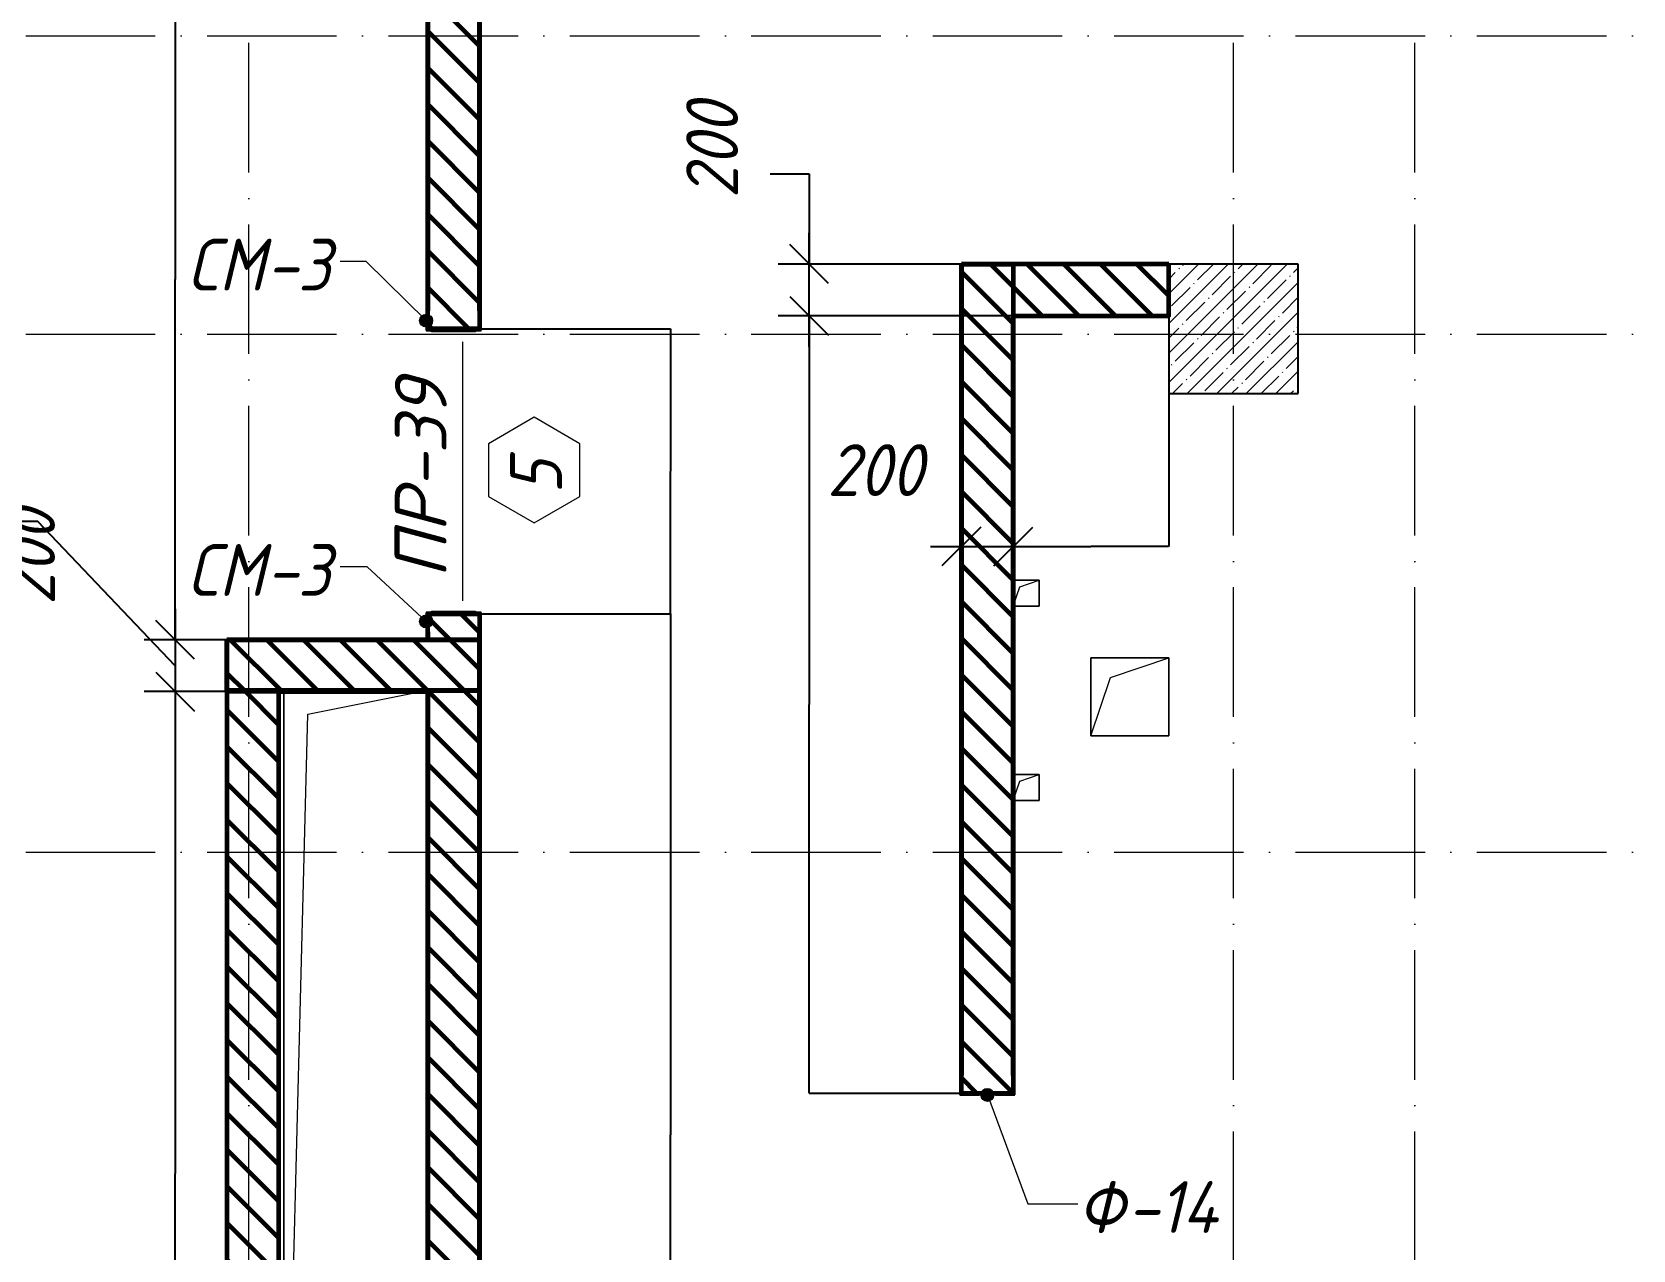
# Model space of a CAD drawing. Header units: millimetres. Extents: x 12986 to 523328, y -9759 to 30092.
# Drawn here: x 117820 to 123999, y 13466 to 18165 of the extents above; entities that cross this region are included whole.
import ezdxf

# ---------------------------------------------------------------- set-up
doc = ezdxf.new("R2010")
doc.units = ezdxf.units.MM
doc.linetypes.add('50_200_ШТРИХ_1Т_ш5_п1_п1_', pattern=[700, 500, -100, 0, -100])
for name, color, linetype, lineweight in [('5) Блок ячеистый', 160, 'Continuous', 60), ('A-ANNO-DIMS', 7, 'Continuous', 9), ('A-DOOR-IDEN', 7, 'Continuous', 9), ('A-FLOR', 7, 'Continuous', 9), ('A-GENM', 7, 'Continuous', 9), ('A-GENM-1', 7, 'Continuous', 25), ('A-GENM-IDEN', 7, 'Continuous', 9), ('S-COLS', 7, 'Continuous', 9), ('S-COLS-1', 7, 'Continuous', 5), ('S-COLS-2', 7, 'Continuous', 25), ('Оси-2', 7, '50_200_ШТРИХ_1Т_ш5_п1_п1_', 9)]:
    doc.layers.add(name, color=color, linetype=linetype, lineweight=lineweight)
doc.layers.add('A-WALL-2', color=7, linetype='Continuous', lineweight=13, true_color=0x000000)
doc.styles.add('ISOCPEUR_I_3', font='isocpeui.ttf', dxfattribs={"width": 0.9, "height": 200})
doc.styles.add('ISOCPEUR_I_5', font='isocpeui.ttf', dxfattribs={"height": 200})
doc.dimstyles.new('ISO-2_0_0_9К_СРЕДНИЙ_6', dxfattribs={"dimscale": 304.8, "dimtxt": 199.196235, "dimasz": 0.492126, "dimexe": 0.393701, "dimexo": 0, "dimgap": 0, "dimtad": 1, "dimdec": 0, "dimzin": 0, "dimdsep": 46, "dimtxsty": 'ISOCPEUR_I_3', "dimblk1": 'OBLIQUE', "dimblk2": 'OBLIQUE', "dimsah": 1, "dimcen": 0.09, "dimdle": 0.393701, "dimazin": 0, "dimtfac": 1, "dimtdec": 4, "dimtix": 1, "dimtmove": 1, "dimatfit": 3, "dimfxl": 1, "dimtvp": 1, "dimtolj": 1, "dimtzin": 0, "dimarcsym": 2})
doc.dimstyles.get("Standard").update_dxf_attribs({"dimtxt": 0.18, "dimasz": 0.18, "dimexe": 0.18, "dimexo": 0.0625, "dimgap": 0.09, "dimtad": 0, "dimtih": 1, "dimtoh": 1, "dimdec": 4, "dimzin": 0, "dimdsep": 46, "dimtxsty": 'Standard', "dimcen": 0.09, "dimadec": 0, "dimazin": 0, "dimtfac": 1, "dimtdec": 4, "dimtofl": 0, "dimtmove": 0, "dimatfit": 3, "dimfxl": 1, "dimtolj": 1, "dimtzin": 0, "dimarcsym": 0})
pattern_1 = [(135, (61996.89, 0), (-70.71068, -70.71068), [])]

# ---------------------------------------------------------------- blocks, each defined once
blk = doc.blocks.new('BSC_Колонна _Прямоугольная - 500х500-V27-АР1_Кладочный план 1 этажа')
at = {"layer": 'S-COLS-1'}
h = blk.add_hatch(dxfattribs=at)
h.set_pattern_fill('FP_51', color=256, style=0, pattern_type=2)
h.set_pattern_definition([(45, (-60460, -17020), (-57.02463, 57.02463), []), (45, (-60402.975, -17020), (-57.02463, 57.02463), [100.806, -20.161, 3.353, -16.808])])
h.paths.add_polyline_path([(-250, -250), (250, -250), (250, 250), (-250, 250), (-250, 245)], flags=0)
at = {"layer": 'S-COLS-2'}
for p, q in [((250, 250), (-250, 250)), ((-250, 250), (-250, -250)), ((250, -250), (250, 250)), ((-250, -250), (250, -250))]:
    blk.add_line(p, q, dxfattribs=at)
blk = doc.blocks.new('AR_Отверстие прямоугольное _в плите_ - AR_Отверстие прямоугольное _в плите_-24474872-АР1_Кладочный план 1 этажа')
at = {"layer": 'A-GENM'}
for p, q in [((-277.5, 1855), (-277.5, -1860)), ((-185, 1767.5), (252.5, 1855)), ((-277.5, -1860), (-185, 1767.5)), ((-277.5, -1860), (277.5, -1860))]:
    blk.add_line(p, q, dxfattribs=at)
blk = doc.blocks.new('AR_Отверстие прямоугольное _в плите_ - AR_Отверстие прямоугольное _в плите_-26860715-АР1_Кладочный план 1 этажа')
at = {"layer": 'A-GENM'}
for p, q in [((150, 150), (-150, 150)), ((-150, 150), (-150, -150)), ((-75, 75), (150, 150)), ((150, -150), (150, 150)), ((-150, -150), (-75, 75)), ((-150, -150), (150, -150))]:
    blk.add_line(p, q, dxfattribs=at)
blk = doc.blocks.new('AR_Отверстие прямоугольное _в плите_ - AR_Отверстие прямоугольное _в плите_-26860785-АР1_Кладочный план 1 этажа')
at = {"layer": 'A-GENM'}
for p, q in [((50, 50), (-50, 50)), ((-50, -50), (-25, 25)), ((-25, 25), (50, 50)), ((50, -50), (50, 50)), ((-50, -50), (50, -50))]:
    blk.add_line(p, q, dxfattribs=at)
blk = doc.blocks.new('Фахверк_СКБ_Уголок - Ф-14_200х4010 h _потолок _3_880_-26977327-АР1_Кладочный план 1 этажа')
at = {"layer": 'A-GENM-1'}
for p, q in [((200, 156), (125, 156)), ((125, 156), (125, 81)), ((131, 81), (131, 150)), ((131, 150), (200, 150)), ((200, 150), (200, 156)), ((125, 81), (131, 81)), ((131, 19), (125, 19)), ((125, 19), (125, -56)), ((131, -50), (131, 19)), ((125, -56), (200, -56)), ((200, -50), (131, -50)), ((200, -56), (200, -50))]:
    blk.add_line(p, q, dxfattribs=at)
blk = doc.blocks.new('Фахверк_СКБ_Уголок_Тип 2 - СМ-3_200х2230h-26671997-АР1_Кладочный план 1 этажа')
at = {"layer": 'A-GENM-1'}
for p, q in [((125, 156), (125, 81)), ((200, 156), (125, 156)), ((131, 81), (131, 150)), ((131, 150), (200, 150)), ((200, 150), (200, 156)), ((125, 81), (131, 81)), ((131, 19), (125, 19)), ((125, 19), (125, -56)), ((131, -50), (131, 19)), ((125, -56), (200, -56)), ((200, -50), (131, -50)), ((200, -56), (200, -50))]:
    blk.add_line(p, q, dxfattribs=at)
blk = doc.blocks.new('Стойка_Влож_Полоса боковая - Полоса-27101091-АР1_Кладочный план 1 этажа')
at = {"layer": 'A-GENM'}
for p, q in [((-5, 85), (0, 85)), ((-5, -85), (-5, 85)), ((0, 31), (0, -31)), ((0, -85), (-5, -85))]:
    blk.add_line(p, q, dxfattribs=at)
blk = doc.blocks.new('AAR_СКБ_Марка_Двери_Перемычка и проем - Марка перемычки и проема-25306769-АР1_Кладочный план 1 этажа')
at = {"layer": 'A-DOOR-IDEN'}
for p, q in [((-5, 0), (5, 0)), ((-0.968, -0.984), (-1.986, -2.747)), ((1.067, -0.984), (-0.968, -0.984)), ((2.085, -2.747), (1.067, -0.984)), ((-1.986, -2.747), (-0.968, -4.509)), ((1.067, -4.509), (2.085, -2.747)), ((-0.968, -4.509), (1.067, -4.509))]:
    blk.add_line(p, q, dxfattribs=at)
blk = doc.blocks.new('_Oblique')
at = {"color": 0, "linetype": 'ByBlock', "lineweight": -2}
blk.add_line((-0.5, -0.5), (0.5, 0.5), dxfattribs=at)
blk = doc.blocks.new('DIMBLOCK653-АР1_Кладочный план 1 этажа')
at = {"layer": 'A-ANNO-DIMS', "color": 0, "lineweight": -2, "transparency": 16777216}
for p, q in [((121406.9, 16286.4), (121406.9, 16060.3)), ((121606.9, 16286.4), (121606.9, 16060.3)), ((121286.9, 16180.3), (121726.9, 16180.3))]:
    blk.add_line(p, q, dxfattribs=at)
at = {"layer": 'Defpoints', "color": 0, "transparency": 16777216}
for p in [(121406.9, 16286.4), (121606.9, 16286.4), (121606.9, 16180.3)]:
    blk.add_point(p, dxfattribs=at)
at = {"layer": 'A-ANNO-DIMS', "color": 0, "lineweight": -2, "transparency": 16777216, "xscale": 150, "yscale": 150, "zscale": 150, "rotation": 180}
blk.add_blockref('_Oblique', (121406.9, 16180.3), dxfattribs=at)
at = {"layer": 'A-ANNO-DIMS', "color": 0, "lineweight": -2, "transparency": 16777216, "xscale": 150, "yscale": 150, "zscale": 150}
blk.add_blockref('_Oblique', (121606.9, 16180.3), dxfattribs=at)
at = {"layer": 'A-ANNO-DIMS', "color": 0, "transparency": 16777216, "insert": (120888.8, 16574.9), "char_height": 200, "width": 455.087, "attachment_point": 1, "line_spacing_factor": 1.149209, "style": 'ISOCPEUR_I_3'}
blk.add_mtext('\\A1;200', dxfattribs=at)
blk = doc.blocks.new('DIMBLOCK654-АР1_Кладочный план 1 этажа')
at = {"layer": 'A-ANNO-DIMS', "color": 0, "lineweight": -2, "transparency": 16777216}
for p, q in [((122206.9, 16769.9), (122206.9, 16180.1)), ((121606.9, 16286.3), (121606.9, 16180.1)), ((121607.1, 16180.3), (121906.3, 16180.3)), ((122206.7, 16180.3), (121907.5, 16180.3))]:
    blk.add_line(p, q, dxfattribs=at)
at = {"layer": 'A-ANNO-DIMS', "color": 0, "transparency": 16777216}
for points in [[(121607.1, 16180.3), (121607.1, 16180.3), (121606.9, 16180.3)], [(122206.7, 16180.3), (122206.7, 16180.3), (122206.9, 16180.3)]]:
    blk.add_solid(points, dxfattribs=at)
at = {"layer": 'Defpoints', "color": 0, "transparency": 16777216}
for p in [(122206.9, 16770), (121606.9, 16286.4), (122206.9, 16180.3)]:
    blk.add_point(p, dxfattribs=at)
at = {"layer": 'A-ANNO-DIMS', "color": 0, "transparency": 16777216, "insert": (121906.9, 16180.3), "char_height": 0.18, "width": 455.087, "attachment_point": 5}
blk.add_mtext('\\A1;600.0000', dxfattribs=at)
blk = doc.blocks.new('DIMBLOCK655-АР1_Кладочный план 1 этажа')
at = {"layer": 'A-ANNO-DIMS', "color": 0, "lineweight": -2, "transparency": 16777216}
for p, q in [((121606.8, 17070), (120819, 17070)), ((120819.2, 17069.8), (120819.2, 15570.2)), ((120819.2, 14070.2), (120819.2, 15569.8)), ((121406.8, 14070), (120819, 14070))]:
    blk.add_line(p, q, dxfattribs=at)
at = {"layer": 'A-ANNO-DIMS', "color": 0, "transparency": 16777216}
for points in [[(120819.2, 17069.8), (120819.3, 17069.8), (120819.2, 17070)], [(120819.2, 14070.2), (120819.3, 14070.2), (120819.2, 14070)]]:
    blk.add_solid(points, dxfattribs=at)
at = {"layer": 'Defpoints', "color": 0, "transparency": 16777216}
for p in [(120819.2, 17070), (121606.9, 17070), (121406.9, 14070)]:
    blk.add_point(p, dxfattribs=at)
at = {"layer": 'A-ANNO-DIMS', "color": 0, "transparency": 16777216, "insert": (120819.2, 15570), "char_height": 0.18, "width": 606.782, "attachment_point": 5}
blk.add_mtext('\\A1;3000.0000', dxfattribs=at)
blk = doc.blocks.new('DIMBLOCK656-АР1_Кладочный план 1 этажа')
at = {"layer": 'A-ANNO-DIMS', "color": 0, "lineweight": -2, "transparency": 16777216}
for p, q in [((120669.2, 17618.2), (120819.2, 17618.2)), ((120819.2, 17618.2), (120819.2, 17270)), ((120819.2, 16950), (120819.2, 17390)), ((121406.9, 17270), (120699.2, 17270)), ((121606.9, 17070), (120699.2, 17070))]:
    blk.add_line(p, q, dxfattribs=at)
at = {"layer": 'Defpoints', "color": 0, "transparency": 16777216}
for p in [(120819.2, 17270), (121406.9, 17270), (121606.9, 17070)]:
    blk.add_point(p, dxfattribs=at)
at = {"layer": 'A-ANNO-DIMS', "color": 0, "lineweight": -2, "transparency": 16777216, "xscale": 150, "yscale": 150, "zscale": 150}
for p, rotation in [((120819.2, 17270), 90), ((120819.2, 17070), 270)]:
    blk.add_blockref('_Oblique', p, dxfattribs=dict(at, rotation=rotation))
at = {"layer": 'A-ANNO-DIMS', "color": 0, "transparency": 16777216, "insert": (120344.7, 17524), "char_height": 200, "width": 455.087, "attachment_point": 1, "rotation": 90, "line_spacing_factor": 1.149209, "style": 'ISOCPEUR_I_3'}
blk.add_mtext('\\A1;200', dxfattribs=at)
blk = doc.blocks.new('DIMBLOCK657-АР1_Кладочный план 1 этажа')
at = {"layer": 'A-ANNO-DIMS', "color": 0, "lineweight": -2, "transparency": 16777216}
for p, q in [((119555, 17020), (120284, 17020)), ((120283.9, 17019.8), (120283.9, 16470.2)), ((120283.9, 15920.2), (120283.9, 16469.8)), ((119547, 15920), (120284, 15920))]:
    blk.add_line(p, q, dxfattribs=at)
at = {"layer": 'A-ANNO-DIMS', "color": 0, "transparency": 16777216}
for points in [[(120283.8, 17019.8), (120283.9, 17019.8), (120283.9, 17020)], [(120283.8, 15920.2), (120283.9, 15920.2), (120283.9, 15920)]]:
    blk.add_solid(points, dxfattribs=at)
at = {"layer": 'Defpoints', "color": 0, "transparency": 16777216}
for p in [(119554.9, 17020), (119546.9, 15920), (120283.9, 15920)]:
    blk.add_point(p, dxfattribs=at)
at = {"layer": 'A-ANNO-DIMS', "color": 0, "transparency": 16777216, "insert": (120283.9, 16470), "char_height": 0.18, "width": 514.846, "attachment_point": 5}
blk.add_mtext('\\A1;1100.0000', dxfattribs=at)
blk = doc.blocks.new('DIMBLOCK658-АР1_Кладочный план 1 этажа')
at = {"layer": 'A-ANNO-DIMS', "color": 0, "lineweight": -2, "transparency": 16777216}
for p, q in [((119547, 15920), (120284, 15920)), ((120283.9, 15919.8), (120283.9, 13910.2)), ((120283.9, 11900.2), (120283.9, 13909.8)), ((120389.9, 11900), (120283.7, 11900))]:
    blk.add_line(p, q, dxfattribs=at)
at = {"layer": 'A-ANNO-DIMS', "color": 0, "transparency": 16777216}
for points in [[(120283.8, 15919.8), (120283.9, 15919.8), (120283.9, 15920)], [(120283.8, 11900.2), (120283.9, 11900.2), (120283.9, 11900)]]:
    blk.add_solid(points, dxfattribs=at)
at = {"layer": 'Defpoints', "color": 0, "transparency": 16777216}
for p in [(119546.9, 15920), (120283.9, 11900), (120389.9, 11900)]:
    blk.add_point(p, dxfattribs=at)
at = {"layer": 'A-ANNO-DIMS', "color": 0, "transparency": 16777216, "insert": (120283.9, 13910), "char_height": 0.18, "width": 625.17, "attachment_point": 5}
blk.add_mtext('\\A1;4020.0002', dxfattribs=at)
blk = doc.blocks.new('DIMBLOCK669-АР1_Кладочный план 1 этажа')
at = {"layer": 'A-ANNO-DIMS', "color": 0, "lineweight": -2, "transparency": 16777216}
for p, q in [((119343.8, 18600), (118372, 18600)), ((118372.2, 18599.8), (118372.2, 17210.2)), ((118372.2, 15820.2), (118372.2, 17209.8)), ((118572.1, 15820), (118372, 15820))]:
    blk.add_line(p, q, dxfattribs=at)
at = {"layer": 'A-ANNO-DIMS', "color": 0, "transparency": 16777216}
for points in [[(118372.2, 18599.8), (118372.2, 18599.8), (118372.2, 18600)], [(118372.2, 15820.2), (118372.2, 15820.2), (118372.2, 15820)]]:
    blk.add_solid(points, dxfattribs=at)
at = {"layer": 'Defpoints', "color": 0, "transparency": 16777216}
for p in [(119343.8, 18600), (118372.2, 15820), (118572.2, 15820)]:
    blk.add_point(p, dxfattribs=at)
at = {"layer": 'A-ANNO-DIMS', "color": 0, "transparency": 16777216, "insert": (118372.2, 17210), "char_height": 0.18, "width": 606.782, "attachment_point": 5}
blk.add_mtext('\\A1;2780.0000', dxfattribs=at)
blk = doc.blocks.new('DIMBLOCK670-АР1_Кладочный план 1 этажа')
at = {"layer": 'A-ANNO-DIMS', "color": 0, "lineweight": -2, "transparency": 16777216}
for p, q in [((117841.9, 16276.1), (117459.5, 16276.1)), ((118372.2, 15720), (117841.9, 16276.1)), ((118372.2, 15940), (118372.2, 15500)), ((118572.2, 15820), (118252.2, 15820)), ((118572.2, 15620), (118252.2, 15620))]:
    blk.add_line(p, q, dxfattribs=at)
at = {"layer": 'Defpoints', "color": 0, "transparency": 16777216}
for p in [(118572.2, 15820), (118372.2, 15620), (118572.2, 15620)]:
    blk.add_point(p, dxfattribs=at)
at = {"layer": 'A-ANNO-DIMS', "color": 0, "lineweight": -2, "transparency": 16777216, "xscale": 150, "yscale": 150, "zscale": 150}
for p, rotation in [((118372.2, 15820), 90), ((118372.2, 15620), 270)]:
    blk.add_blockref('_Oblique', p, dxfattribs=dict(at, rotation=rotation))
at = {"layer": 'A-ANNO-DIMS', "color": 0, "transparency": 16777216, "insert": (117708.5, 15954.3), "char_height": 200, "width": 455.087, "attachment_point": 1, "rotation": 90, "line_spacing_factor": 1.149209, "style": 'ISOCPEUR_I_3'}
blk.add_mtext('\\A1;200', dxfattribs=at)
blk = doc.blocks.new('DIMBLOCK671-АР1_Кладочный план 1 этажа')
at = {"layer": 'A-ANNO-DIMS', "color": 0, "lineweight": -2, "transparency": 16777216}
for p, q in [((118572.1, 15620), (118372, 15620)), ((118372.2, 15619.8), (118372.2, 13760.2)), ((118372.2, 11900.2), (118372.2, 13759.8)), ((118478.2, 11900), (118372, 11900))]:
    blk.add_line(p, q, dxfattribs=at)
at = {"layer": 'A-ANNO-DIMS', "color": 0, "transparency": 16777216}
for points in [[(118372.2, 15619.8), (118372.2, 15619.8), (118372.2, 15620)], [(118372.2, 11900.2), (118372.2, 11900.2), (118372.2, 11900)]]:
    blk.add_solid(points, dxfattribs=at)
at = {"layer": 'Defpoints', "color": 0, "transparency": 16777216}
for p in [(118572.2, 15620), (118372.2, 11900), (118478.3, 11900)]:
    blk.add_point(p, dxfattribs=at)
at = {"layer": 'A-ANNO-DIMS', "color": 0, "transparency": 16777216, "insert": (118372.2, 13760), "char_height": 0.18, "width": 606.782, "attachment_point": 5}
blk.add_mtext('\\A1;3720.0002', dxfattribs=at)

msp = doc.modelspace()

# ---------------------------------------------------------------- hatches: boundary and pattern name
at = {"layer": '5) Блок ячеистый'}
h = msp.add_hatch(dxfattribs=at)
h.set_pattern_fill('FP_3', color=256, style=0, pattern_type=2)
h.set_pattern_definition(pattern_1)
h.paths.add_polyline_path([(119346.89326, 15819.99998), (119546.89326, 15819.99998), (119546.89326, 15920), (119346.89326, 15920), (119346.89326, 15851)], flags=0)
h.paths.add_polyline_path([(119346.89326, 17020), (119546.89326, 17020), (119546.89326, 18799.99998), (119346.89326, 18799.99998), (119346.89326, 17089)], flags=0)
h = msp.add_hatch(dxfattribs=at)
h.set_pattern_fill('FP_3', color=256, style=0, pattern_type=2)
h.set_pattern_definition(pattern_1)
h.paths.add_polyline_path([(122206.89328, 17070), (122206.89328, 17270), (121406.89326, 17270), (121406.89326, 17070), (121606.89326, 17070)], flags=0)
h = msp.add_hatch(dxfattribs=at)
h.set_pattern_fill('FP_3', color=256, style=0, pattern_type=2)
h.set_pattern_definition(pattern_1)
h.paths.add_polyline_path([(121606.89326, 14070), (121606.89326, 17070), (121406.89326, 17070), (121406.89326, 14070), (121537.89326, 14070)], flags=0)
h = msp.add_hatch(dxfattribs=at)
h.set_pattern_fill('FP_3', color=256, style=0, pattern_type=2)
h.set_pattern_definition(pattern_1)
h.paths.add_polyline_path([(118572.15482, 15620), (119346.89328, 15620), (119346.89329, 15820), (118572.15482, 15820)], flags=0)
h = msp.add_hatch(dxfattribs=at)
h.set_pattern_fill('FP_3', color=256, style=0, pattern_type=2)
h.set_pattern_definition(pattern_1)
h.paths.add_polyline_path([(119546.89326, 11899.99982), (119546.89329, 15820), (119346.89329, 15820), (119346.89326, 11899.99982)], flags=0)
h = msp.add_hatch(dxfattribs=at)
h.set_pattern_fill('FP_3', color=256, style=0, pattern_type=2)
h.set_pattern_definition(pattern_1)
h.paths.add_polyline_path([(118572.15482, 11899.99982), (118772.15482, 11899.99982), (118772.15482, 15620), (118572.15482, 15620), (118572.15482, 11917.96534)], flags=0)
at = {"layer": 'A-GENM-IDEN'}
h = msp.add_hatch(color=256, dxfattribs=at)
edge = h.paths.add_edge_path(flags=0)
edge.add_arc((119340.89326, 17051.5), 25, 0, 360)
h = msp.add_hatch(color=256, dxfattribs=at)
edge = h.paths.add_edge_path(flags=0)
edge.add_arc((119340.89326, 15891), 25, 0, 360)
h = msp.add_hatch(color=256, dxfattribs=at)
edge = h.paths.add_edge_path(flags=0)
edge.add_arc((121506.89326, 14064), 25, 0, 360)

# ---------------------------------------------------------------- linework, layer by layer
at = {"layer": '5) Блок ячеистый'}
for p, q in [((119346.89326, 18799.99998), (119346.89326, 17089)), ((119546.89326, 17089), (119546.89326, 18599.99998)), ((122206.89328, 17270), (121406.89326, 17270)), ((121406.89326, 17270), (121406.89326, 14139)), ((121606.89326, 17070), (122206.89328, 17070)), ((121606.89326, 14139), (121606.89326, 17070)), ((119415.89326, 17020), (119477.89326, 17020)), ((119477.89326, 15920), (119415.89326, 15920)), ((119346.89329, 15820), (118572.15482, 15820)), ((118572.15482, 15820), (118572.15482, 11899.99982)), ((119346.89326, 15851), (119346.89326, 15819.99998)), ((119546.89326, 15819.99998), (119546.89326, 15851)), ((119546.89326, 11899.99982), (119546.89329, 15820)), ((118772.15482, 15620), (119346.89328, 15620)), ((118772.15482, 11899.99982), (118772.15482, 15620)), ((119346.89328, 15620), (119346.89326, 11899.99982))]:
    msp.add_line(p, q, dxfattribs=at)
for points in [[(119346.89326, 18799.99998), (119546.89326, 18799.99998), (119546.89326, 17020), (119346.89326, 17020)], [(121406.89326, 17270), (121606.89326, 17270), (121606.89326, 14070), (121406.89326, 14070)], [(122206.89328, 17270), (121606.89326, 17270), (121606.89326, 17070), (122206.89328, 17070)], [(119546.89329, 15820), (119346.89326, 15820), (119346.89326, 15920), (119546.89329, 15920)], [(118572.15482, 15820), (119546.89326, 15820), (119546.89326, 15624.99982), (118572.15482, 15624.99982)], [(118572.15482, 11899.99982), (118772.15482, 11899.99982), (118772.15482, 15620), (118572.15482, 15620)], [(119346.89328, 15624.99982), (119546.89326, 15624.99982), (119546.89326, 11899.99982), (119346.89328, 11899.99982)]]:
    msp.add_lwpolyline(points, close=True, dxfattribs=at)
at = {"layer": 'A-FLOR'}
for p, q in [((121606.89326, 16050), (121706.89326, 16050)), ((121706.89326, 16050), (121706.89326, 15950)), ((121706.89326, 15950), (121606.89326, 15950)), ((121906.89328, 15750), (122206.89328, 15750)), ((121906.89328, 15450), (121906.89328, 15750)), ((122206.89328, 15750), (122206.89328, 15450)), ((118791.89328, 11904.99982), (118791.89328, 15620)), ((122206.89328, 15450), (121906.89328, 15450)), ((121606.89326, 15300), (121706.89326, 15300)), ((121706.89326, 15300), (121706.89326, 15200)), ((121706.89326, 15200), (121606.89326, 15200))]:
    msp.add_line(p, q, dxfattribs=at)
at = {"layer": 'A-GENM-IDEN'}
for p, q in [((119110.09895, 17280.17799), (119009.16554, 17280.17799)), ((119340.89326, 17051.5), (119110.09895, 17280.17799)), ((119113.05033, 16101.96968), (119009.16554, 16101.96968)), ((119340.89326, 15891), (119113.05033, 16101.96968)), ((121506.89326, 14064), (121663.00532, 13643.56311)), ((121663.00532, 13643.56311), (121855.82706, 13643.56311))]:
    msp.add_line(p, q, dxfattribs=at)
for centre in [(119340.89326, 17051.5), (119340.89326, 15891), (121506.89326, 14064)]:
    msp.add_circle(centre, 25, dxfattribs=at)
at = {"layer": 'A-WALL-2'}
msp.add_line((121475.89326, 14070), (121537.89326, 14070), dxfattribs=at)
at = {"layer": 'Оси-2'}
for p, q in [((118656.89325, -4080), (118656.89325, 28636.94316)), ((122456.89325, -4080), (122456.89325, 28636.94316)), ((123156.89325, -4080), (123156.89325, 28636.94316)), ((57586.89328, 18150.00007), (187948.52131, 18150.00007)), ((57586.89328, 17000.00007), (187948.52131, 17000.00007)), ((57586.89328, 15000), (187948.52131, 15000))]:
    msp.add_line(p, q, dxfattribs=at)

# ---------------------------------------------------------------- block references
at = {"layer": 'A-DOOR-IDEN', "xscale": 99.99999999999993, "yscale": 99.99999999999993, "zscale": 99.99999999999993, "rotation": 90.00000000000001}
msp.add_blockref('AAR_СКБ_Марка_Двери_Перемычка и проем - Марка перемычки и проема-25306769-АР1_Кладочный план 1 этажа', (119482.6273, 16470), dxfattribs=at)
at = {"layer": 'A-GENM'}
for p, rotation in [((119446.89326, 17014), 89.99999999999993), ((119446.89326, 15926), 269.9999999999999)]:
    msp.add_blockref('Стойка_Влож_Полоса боковая - Полоса-27101091-АР1_Кладочный план 1 этажа', p, dxfattribs=dict(at, rotation=rotation))
for name, p in [('AR_Отверстие прямоугольное _в плите_ - AR_Отверстие прямоугольное _в плите_-26860785-АР1_Кладочный план 1 этажа', (121656.89326, 16000)), ('AR_Отверстие прямоугольное _в плите_ - AR_Отверстие прямоугольное _в плите_-26860715-АР1_Кладочный план 1 этажа', (122056.89328, 15600)), ('AR_Отверстие прямоугольное _в плите_ - AR_Отверстие прямоугольное _в плите_-24474872-АР1_Кладочный план 1 этажа', (119069.39328, 13764.99982)), ('AR_Отверстие прямоугольное _в плите_ - AR_Отверстие прямоугольное _в плите_-26860785-АР1_Кладочный план 1 этажа', (121656.89326, 15250))]:
    msp.add_blockref(name, p, dxfattribs=at)
at = {"layer": 'A-GENM-1'}
for name, p, rotation in [('Фахверк_СКБ_Уголок_Тип 2 - СМ-3_200х2230h-26671997-АР1_Кладочный план 1 этажа', (119496.89326, 16889), 89.99999999999991), ('Фахверк_СКБ_Уголок_Тип 2 - СМ-3_200х2230h-26671997-АР1_Кладочный план 1 этажа', (119396.89326, 16051), 269.9999999999999), ('Фахверк_СКБ_Уголок - Ф-14_200х4010 h _потолок _3_880_-26977327-АР1_Кладочный план 1 этажа', (121556.89326, 13939), 90)]:
    msp.add_blockref(name, p, dxfattribs=dict(at, rotation=rotation))
at = {"layer": 'S-COLS'}
msp.add_blockref('BSC_Колонна _Прямоугольная - 500х500-V27-АР1_Кладочный план 1 этажа', (122456.89328, 17020), dxfattribs=at)

# ---------------------------------------------------------------- texts
at = {"layer": 'A-DOOR-IDEN', "insert": (119665.26867, 16383.80147), "char_height": 200, "width": 158.734125, "attachment_point": 1, "rotation": 90, "style": 'ISOCPEUR_I_3'}
msp.add_mtext('\\fISOCPEUR|b0|i1|c204|p34|;\\W.9;5', dxfattribs=at)
at = {"layer": 'A-GENM-IDEN', "char_height": 200, "attachment_point": 1, "style": 'ISOCPEUR_I_3'}
for s, insert, width in [('СМ', (118419.80617, 17367.79257), 367.9745625), ('-3', (118723.41554, 17367.79257), 317.46825), ('СМ', (118419.80617, 16189.58427), 367.9745625), ('-3', (118723.41554, 16189.58427), 317.46825), ('\\fISOCPEUR|b0|i1|c204|p34|;\\W.9;Ф', (121855.82706, 13731.1777), 230.886), ('-14', (122046.32706, 13731.1777), 461.772)]:
    msp.add_mtext(s, dxfattribs=dict(at, insert=insert, width=width))
at = {"layer": 'A-GENM-IDEN', "char_height": 200, "attachment_point": 1, "rotation": 90, "style": 'ISOCPEUR_I_5'}
for s, insert, width in [('-39', (119220.15333, 16401.6734), 529.11375), ('ПР', (119220.15333, 16057.71507), 416.8775)]:
    msp.add_mtext(s, dxfattribs=dict(at, insert=insert, width=width))

# ---------------------------------------------------------------- dimensions: what is measured, and where the dimension line sits
at = {"layer": 'A-ANNO-DIMS'}
for base, p1, p2, picture, middle in [((118372.19294, 15820), (119343.84526, 18599.99998), (118572.15482, 15820), 'DIMBLOCK669-АР1_Кладочный план 1 этажа', (118372.19294, 17209.99999)), ((120819.22739, 17070), (121406.89326, 14070), (121606.89326, 17070), 'DIMBLOCK655-АР1_Кладочный план 1 этажа', (120819.22739, 15570)), ((120283.86929, 15920), (119554.89326, 17020), (119546.89326, 15920), 'DIMBLOCK657-АР1_Кладочный план 1 этажа', (120283.86929, 16470)), ((120283.86929, 11899.99982), (119546.89326, 15920), (120389.93531, 11899.99982), 'DIMBLOCK658-АР1_Кладочный план 1 этажа', (120283.86929, 13909.99991)), ((118372.19294, 11899.99982), (118572.15482, 15620), (118478.25896, 11899.99982), 'DIMBLOCK671-АР1_Кладочный план 1 этажа', (118372.19294, 13759.99991))]:
    dim = msp.add_linear_dim(base=base, p1=p1, p2=p2, angle=90, dimstyle='Standard', dxfattribs=at)
    dim.commit()
    dim.dimension.update_dxf_attribs({"geometry": picture, "text_midpoint": middle})
for base, p1, p2, override, picture, middle in [((120819.22739, 17270), (121606.89326, 17070), (121406.89326, 17270), {"dimpost": '<>', "dimfxl": 282.842712}, 'DIMBLOCK656-АР1_Кладочный план 1 этажа', (120691.26958, 17618.21428)), ((118372.19294, 15620), (118572.15482, 15820), (118572.15482, 15620), {"dimpost": '<>', "dimfxl": 200}, 'DIMBLOCK670-АР1_Кладочный план 1 этажа', (117841.85261, 16276.07596))]:
    dim = msp.add_linear_dim(base=base, p1=p1, p2=p2, angle=90, dimstyle='ISO-2_0_0_9К_СРЕДНИЙ_6', override=override, dxfattribs=at)
    dim.commit()
    dim.dimension.update_dxf_attribs({"geometry": picture, "text_midpoint": middle, "dimtype": 160, "text_rotation": 90})
dim = msp.add_linear_dim(base=(122206.89328, 16180.30548), p1=(121606.89326, 16286.3715), p2=(122206.89328, 16770), dimstyle='Standard', dxfattribs=at)
dim.commit()
dim.dimension.update_dxf_attribs({"geometry": 'DIMBLOCK654-АР1_Кладочный план 1 этажа', "text_midpoint": (121906.89327, 16180.30548)})
dim = msp.add_linear_dim(base=(121606.89326, 16180.30548), p1=(121406.89326, 16286.3715), p2=(121606.89326, 16286.3715), dimstyle='ISO-2_0_0_9К_СРЕДНИЙ_6', override={"dimpost": '<>', "dimfxl": 200}, dxfattribs=at)
dim.commit()
dim.dimension.update_dxf_attribs({"geometry": 'DIMBLOCK653-АР1_Кладочный план 1 этажа', "text_midpoint": (121116.3035, 16308.2633), "dimtype": 160})

doc.saveas('drawing.dxf')
